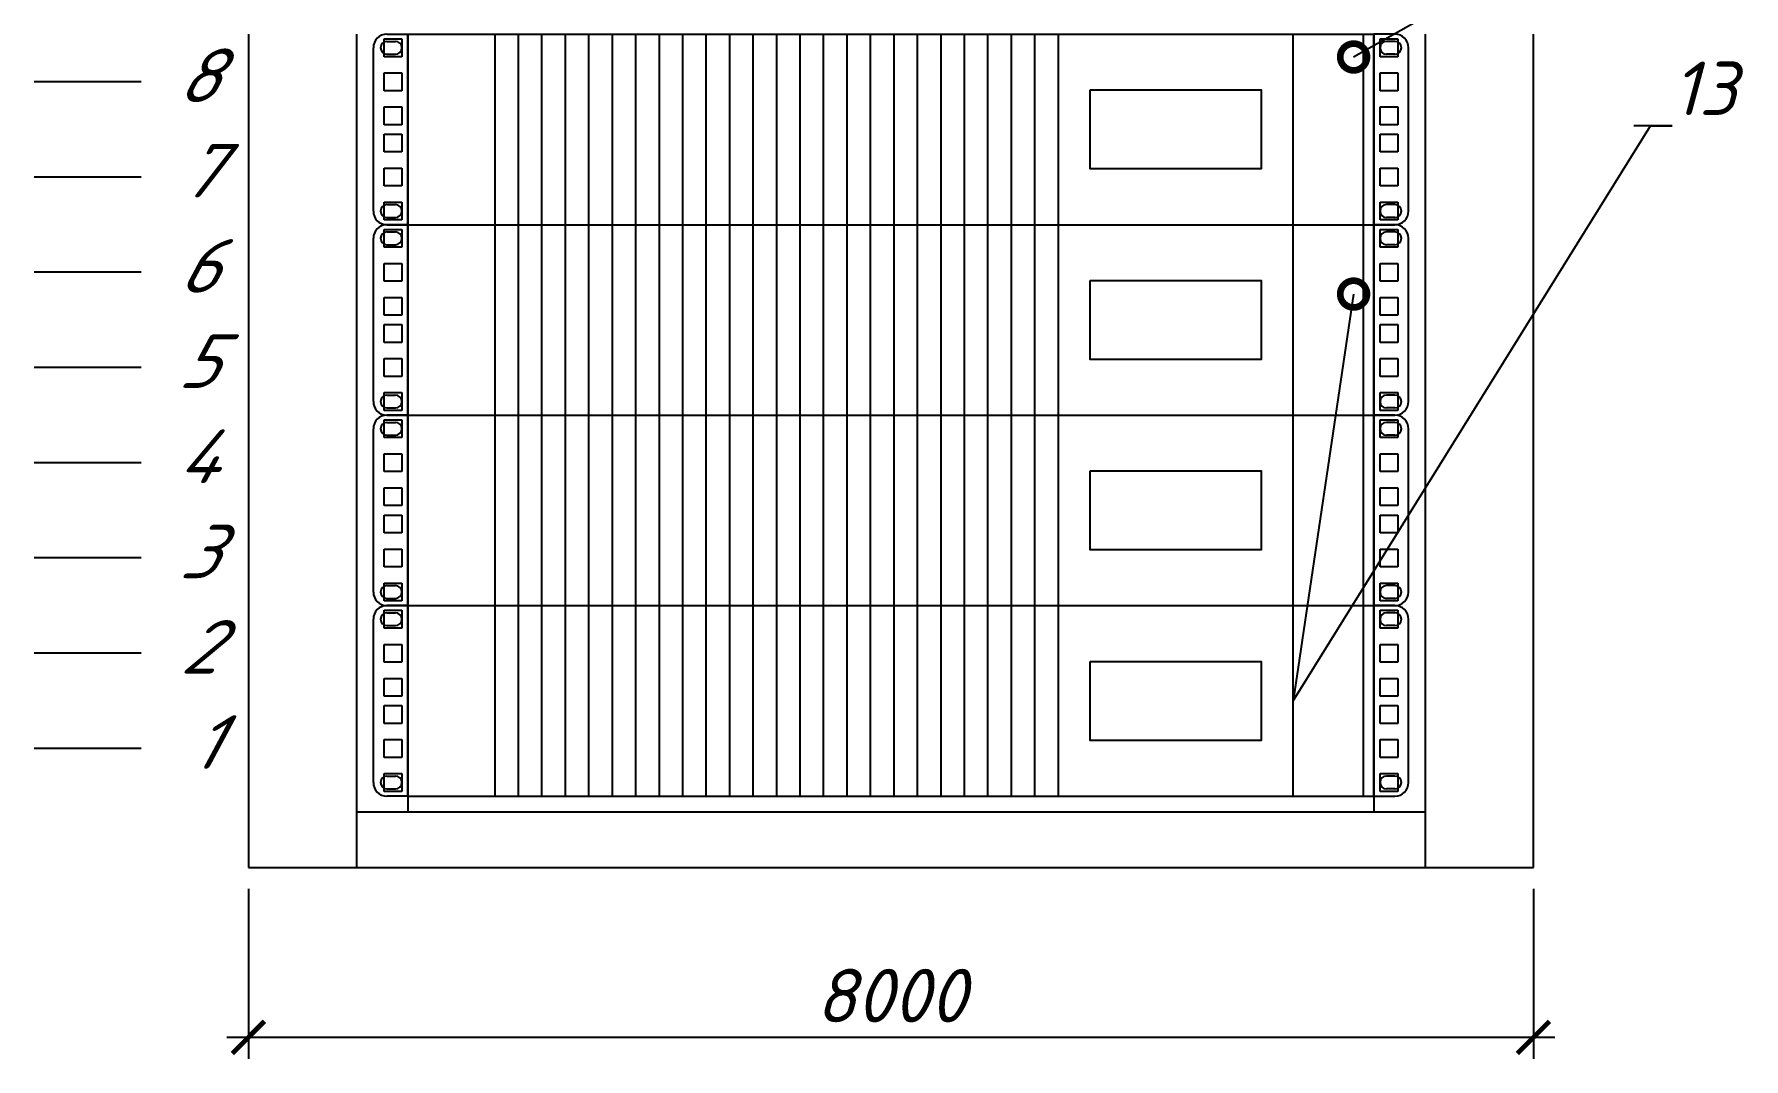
# Model space of a CAD drawing. Extents: x -260425 to 1294666, y -169889 to -2349.
# Drawn here: x 957999 to 965980, y -35902 to -31120 of the extents above; entities that cross this region are included whole.
import ezdxf
from ezdxf import colors
from ezdxf.entities.mleader import LeaderData, LeaderLine
from ezdxf.enums import TextEntityAlignment as Align
from ezdxf.math import Vec2, Vec3

# ---------------------------------------------------------------- set-up
doc = ezdxf.new("R2010")
doc.units = 0
doc.header["$LTSCALE"] = 100
doc.header["$PDMODE"] = 1
doc.header["$PDSIZE"] = 200
doc.layers.get('Defpoints').update_dxf_attribs({"color": 42})
doc.layers.add('АП_АСУ_ОсновнаяТонкая', color=7, linetype='Continuous', lineweight=25)
doc.styles.add('1ISOCPEUR', font='isocpeui.ttf', dxfattribs={"height": 250})
doc.styles.add('BRAZEN-txt', font='isocpeui.ttf')
doc.dimstyles.new('BRAZEN-Размеры_осевые', dxfattribs={"dimscale": 0, "dimtxt": 350, "dimasz": 150, "dimexe": 100, "dimexo": 100, "dimgap": 70, "dimtad": 1, "dimdec": 0, "dimzin": 0, "dimdsep": 46, "dimtxsty": 'BRAZEN-txt', "dimblk": 'ARCHTICK', "dimcen": 1, "dimdle": 100, "dimadec": 0, "dimazin": 0, "dimtfac": 1, "dimtdec": 0, "dimtofl": 0, "dimtmove": 1, "dimatfit": 3, "dimfxl": 1, "dimtolj": 1, "dimtzin": 0, "dimarcsym": 0})

# ---------------------------------------------------------------- blocks, each defined once
blk = doc.blocks.new('*U218')
at = {"color": 0, "linetype": 'ByBlock', "lineweight": -2}
for p, q in [((0, 388.9), (0, 344.45)), ((50.5, 388.9), (50.5, 344.45)), ((63.35, 378.4), (63.35, 386.7)), ((63.35, 386.7), (71.65, 386.7)), ((71.65, 386.7), (71.65, 378.4)), ((74.5, 388.9), (74.5, 344.45)), ((525.5, 388.9), (525.5, 344.45)), ((528.35, 378.4), (528.35, 386.7)), ((528.35, 386.7), (536.65, 386.7)), ((536.65, 386.7), (536.65, 378.4)), ((549.5, 388.9), (549.5, 344.45)), ((600, 344.45), (600, 388.9)), ((71.65, 378.4), (63.35, 378.4)), ((536.65, 378.4), (528.35, 378.4)), ((63.35, 362.525), (63.35, 370.825)), ((63.35, 370.825), (71.65, 370.825)), ((71.65, 370.825), (71.65, 362.525)), ((528.35, 362.525), (528.35, 370.825)), ((528.35, 370.825), (536.65, 370.825)), ((536.65, 370.825), (536.65, 362.525)), ((-50, 366.675), (-100, 366.675)), ((71.65, 362.525), (63.35, 362.525)), ((536.65, 362.525), (528.35, 362.525)), ((63.35, 346.65), (63.35, 354.95)), ((63.35, 354.95), (71.65, 354.95)), ((71.65, 354.95), (71.65, 346.65)), ((528.35, 346.65), (528.35, 354.95)), ((528.35, 354.95), (536.65, 354.95)), ((536.65, 354.95), (536.65, 346.65)), ((0, 344.45), (0, 300)), ((50.5, 344.45), (50.5, 300)), ((71.65, 346.65), (63.35, 346.65)), ((74.5, 344.45), (74.5, 300)), ((525.5, 344.45), (525.5, 300)), ((536.65, 346.65), (528.35, 346.65)), ((549.5, 344.45), (549.5, 300)), ((600, 300), (600, 344.45)), ((63.35, 333.95), (63.35, 342.25)), ((63.35, 342.25), (71.65, 342.25)), ((71.65, 342.25), (71.65, 333.95)), ((528.35, 333.95), (528.35, 342.25)), ((528.35, 342.25), (536.65, 342.25)), ((536.65, 342.25), (536.65, 333.95)), ((71.65, 333.95), (63.35, 333.95)), ((536.65, 333.95), (528.35, 333.95)), ((-50, 322.225), (-100, 322.225)), ((63.35, 318.075), (63.35, 326.375)), ((63.35, 326.375), (71.65, 326.375)), ((71.65, 326.375), (71.65, 318.075)), ((528.35, 318.075), (528.35, 326.375)), ((528.35, 326.375), (536.65, 326.375)), ((536.65, 326.375), (536.65, 318.075)), ((71.65, 318.075), (63.35, 318.075)), ((536.65, 318.075), (528.35, 318.075)), ((63.35, 302.2), (63.35, 310.5)), ((63.35, 310.5), (71.65, 310.5)), ((71.65, 310.5), (71.65, 302.2)), ((528.35, 302.2), (528.35, 310.5)), ((528.35, 310.5), (536.65, 310.5)), ((536.65, 310.5), (536.65, 302.2)), ((0, 300), (0, 255.55)), ((50.5, 300), (50.5, 255.55)), ((71.65, 302.2), (63.35, 302.2)), ((63.35, 289.5), (63.35, 297.8)), ((63.35, 297.8), (71.65, 297.8)), ((71.65, 297.8), (71.65, 289.5)), ((74.5, 300), (74.5, 255.55)), ((525.5, 300), (525.5, 255.55)), ((536.65, 302.2), (528.35, 302.2)), ((528.35, 289.5), (528.35, 297.8)), ((528.35, 297.8), (536.65, 297.8)), ((536.65, 297.8), (536.65, 289.5)), ((549.5, 300), (549.5, 255.55)), ((600, 255.55), (600, 300)), ((71.65, 289.5), (63.35, 289.5)), ((536.65, 289.5), (528.35, 289.5)), ((63.35, 273.625), (63.35, 281.925)), ((63.35, 281.925), (71.65, 281.925)), ((71.65, 281.925), (71.65, 273.625)), ((528.35, 273.625), (528.35, 281.925)), ((528.35, 281.925), (536.65, 281.925)), ((536.65, 281.925), (536.65, 273.625)), ((-50, 277.775), (-100, 277.775)), ((71.65, 273.625), (63.35, 273.625)), ((536.65, 273.625), (528.35, 273.625)), ((63.35, 257.75), (63.35, 266.05)), ((63.35, 266.05), (71.65, 266.05)), ((71.65, 266.05), (71.65, 257.75)), ((528.35, 257.75), (528.35, 266.05)), ((528.35, 266.05), (536.65, 266.05)), ((536.65, 266.05), (536.65, 257.75)), ((0, 255.55), (0, 211.1)), ((50.5, 255.55), (50.5, 211.1)), ((71.65, 257.75), (63.35, 257.75)), ((74.5, 255.55), (74.5, 211.1)), ((525.5, 255.55), (525.5, 211.1)), ((536.65, 257.75), (528.35, 257.75)), ((549.5, 255.55), (549.5, 211.1)), ((600, 211.1), (600, 255.55)), ((63.35, 245.05), (63.35, 253.35)), ((63.35, 253.35), (71.65, 253.35)), ((71.65, 253.35), (71.65, 245.05)), ((528.35, 245.05), (528.35, 253.35)), ((528.35, 253.35), (536.65, 253.35)), ((536.65, 253.35), (536.65, 245.05)), ((71.65, 245.05), (63.35, 245.05)), ((536.65, 245.05), (528.35, 245.05)), ((-50, 233.325), (-100, 233.325)), ((63.35, 229.175), (63.35, 237.475)), ((63.35, 237.475), (71.65, 237.475)), ((71.65, 237.475), (71.65, 229.175)), ((528.35, 229.175), (528.35, 237.475)), ((528.35, 237.475), (536.65, 237.475)), ((536.65, 237.475), (536.65, 229.175)), ((71.65, 229.175), (63.35, 229.175)), ((536.65, 229.175), (528.35, 229.175)), ((63.35, 213.3), (63.35, 221.6)), ((63.35, 221.6), (71.65, 221.6)), ((71.65, 221.6), (71.65, 213.3)), ((528.35, 213.3), (528.35, 221.6)), ((528.35, 221.6), (536.65, 221.6)), ((536.65, 221.6), (536.65, 213.3)), ((0, 211.1), (0, 166.65)), ((50.5, 211.1), (50.5, 166.65)), ((71.65, 213.3), (63.35, 213.3)), ((63.35, 200.6), (63.35, 208.9)), ((63.35, 208.9), (71.65, 208.9)), ((71.65, 208.9), (71.65, 200.6)), ((74.5, 211.1), (74.5, 166.65)), ((525.5, 211.1), (525.5, 166.65)), ((536.65, 213.3), (528.35, 213.3)), ((528.35, 200.6), (528.35, 208.9)), ((528.35, 208.9), (536.65, 208.9)), ((536.65, 208.9), (536.65, 200.6)), ((549.5, 211.1), (549.5, 166.65)), ((600, 166.65), (600, 211.1)), ((71.65, 200.6), (63.35, 200.6)), ((536.65, 200.6), (528.35, 200.6)), ((63.35, 184.725), (63.35, 193.025)), ((63.35, 193.025), (71.65, 193.025)), ((71.65, 193.025), (71.65, 184.725)), ((528.35, 184.725), (528.35, 193.025)), ((528.35, 193.025), (536.65, 193.025)), ((536.65, 193.025), (536.65, 184.725)), ((-50, 188.875), (-100, 188.875)), ((71.65, 184.725), (63.35, 184.725)), ((536.65, 184.725), (528.35, 184.725)), ((63.35, 168.85), (63.35, 177.15)), ((63.35, 177.15), (71.65, 177.15)), ((71.65, 177.15), (71.65, 168.85)), ((528.35, 168.85), (528.35, 177.15)), ((528.35, 177.15), (536.65, 177.15)), ((536.65, 177.15), (536.65, 168.85)), ((71.65, 168.85), (63.35, 168.85)), ((536.65, 168.85), (528.35, 168.85)), ((0, 166.65), (0, 122.2)), ((50.5, 166.65), (50.5, 122.2)), ((63.35, 156.15), (63.35, 164.45)), ((63.35, 164.45), (71.65, 164.45)), ((71.65, 164.45), (71.65, 156.15)), ((74.5, 166.65), (74.5, 122.2)), ((525.5, 166.65), (525.5, 122.2)), ((528.35, 156.15), (528.35, 164.45)), ((528.35, 164.45), (536.65, 164.45)), ((536.65, 164.45), (536.65, 156.15)), ((549.5, 166.65), (549.5, 122.2)), ((600, 122.2), (600, 166.65)), ((71.65, 156.15), (63.35, 156.15)), ((536.65, 156.15), (528.35, 156.15)), ((-50, 144.425), (-100, 144.425)), ((63.35, 140.275), (63.35, 148.575)), ((63.35, 148.575), (71.65, 148.575)), ((71.65, 148.575), (71.65, 140.275)), ((528.35, 140.275), (528.35, 148.575)), ((528.35, 148.575), (536.65, 148.575)), ((536.65, 148.575), (536.65, 140.275)), ((71.65, 140.275), (63.35, 140.275)), ((536.65, 140.275), (528.35, 140.275)), ((63.35, 124.4), (63.35, 132.7)), ((63.35, 132.7), (71.65, 132.7)), ((71.65, 132.7), (71.65, 124.4)), ((528.35, 124.4), (528.35, 132.7)), ((528.35, 132.7), (536.65, 132.7)), ((536.65, 132.7), (536.65, 124.4)), ((0, 122.2), (0, 77.75)), ((50.5, 122.2), (50.5, 77.75)), ((71.65, 124.4), (63.35, 124.4)), ((63.35, 111.7), (63.35, 120)), ((63.35, 120), (71.65, 120)), ((71.65, 120), (71.65, 111.7)), ((74.5, 122.2), (74.5, 77.75)), ((525.5, 122.2), (525.5, 77.75)), ((536.65, 124.4), (528.35, 124.4)), ((528.35, 111.7), (528.35, 120)), ((528.35, 120), (536.65, 120)), ((536.65, 120), (536.65, 111.7)), ((549.5, 122.2), (549.5, 77.75)), ((600, 77.75), (600, 122.2)), ((71.65, 111.7), (63.35, 111.7)), ((63.35, 95.825), (63.35, 104.125)), ((63.35, 104.125), (71.65, 104.125)), ((71.65, 104.125), (71.65, 95.825)), ((536.65, 111.7), (528.35, 111.7)), ((528.35, 95.825), (528.35, 104.125)), ((528.35, 104.125), (536.65, 104.125)), ((536.65, 104.125), (536.65, 95.825)), ((-50, 99.975), (-100, 99.975)), ((71.65, 95.825), (63.35, 95.825)), ((536.65, 95.825), (528.35, 95.825)), ((63.35, 79.95), (63.35, 88.25)), ((63.35, 88.25), (71.65, 88.25)), ((71.65, 88.25), (71.65, 79.95)), ((528.35, 79.95), (528.35, 88.25)), ((528.35, 88.25), (536.65, 88.25)), ((536.65, 88.25), (536.65, 79.95)), ((71.65, 79.95), (63.35, 79.95)), ((536.65, 79.95), (528.35, 79.95)), ((0, 77.75), (0, 33.3)), ((50.5, 77.75), (50.5, 33.3)), ((63.35, 67.25), (63.35, 75.55)), ((63.35, 75.55), (71.65, 75.55)), ((71.65, 75.55), (71.65, 67.25)), ((74.5, 77.75), (74.5, 33.3)), ((525.5, 77.75), (525.5, 33.3)), ((528.35, 67.25), (528.35, 75.55)), ((528.35, 75.55), (536.65, 75.55)), ((536.65, 75.55), (536.65, 67.25)), ((549.5, 77.75), (549.5, 33.3)), ((600, 33.3), (600, 77.75)), ((71.65, 67.25), (63.35, 67.25)), ((536.65, 67.25), (528.35, 67.25)), ((63.35, 51.375), (63.35, 59.675)), ((63.35, 59.675), (71.65, 59.675)), ((71.65, 59.675), (71.65, 51.375)), ((528.35, 51.375), (528.35, 59.675)), ((528.35, 59.675), (536.65, 59.675)), ((536.65, 59.675), (536.65, 51.375)), ((-50, 55.525), (-100, 55.525)), ((71.65, 51.375), (63.35, 51.375)), ((536.65, 51.375), (528.35, 51.375)), ((63.35, 35.5), (63.35, 43.8)), ((63.35, 43.8), (71.65, 43.8)), ((71.65, 43.8), (71.65, 35.5)), ((528.35, 35.5), (528.35, 43.8)), ((528.35, 43.8), (536.65, 43.8)), ((536.65, 43.8), (536.65, 35.5)), ((0, 33.3), (0, 0)), ((50.5, 33.3), (50.5, 0)), ((71.65, 35.5), (63.35, 35.5)), ((74.5, 33.3), (74.5, 26)), ((525.5, 33.3), (525.5, 26)), ((536.65, 35.5), (528.35, 35.5)), ((549.5, 33.3), (549.5, 0)), ((600, 0), (600, 33.3)), ((50.5, 26), (549.5, 26)), ((0, 0), (600, 0))]:
    blk.add_line(p, q, dxfattribs=at)
blk = doc.blocks.new("19'' маркер юнита")
at = {"color": 0, "linetype": 'ByBlock', "lineweight": -2, "style": '1ISOCPEUR', "oblique": 15, "flags": 8}
blk.add_attdef('#', text='', height=25, dxfattribs=at).set_placement((35, 3), align=Align.MIDDLE_RIGHT)
blk = doc.blocks.new('*U216')
at = {"color": 0, "linetype": 'ByBlock', "lineweight": -2}
for p, q in [((164.69, 22.22), (174.5, 22.22)), ((164.69, 18.87), (168.65, 18.87)), ((174.5, 22.22), (625.5, 22.22)), ((174.5, -66.68), (174.5, 22.22)), ((215.16, -66.68), (215.16, 22.22)), ((226.12, -66.68), (226.12, 22.22)), ((237.08, -66.68), (237.08, 22.22)), ((248.04, -66.68), (248.04, 22.22)), ((258.99, -66.68), (258.99, 22.22)), ((269.95, -66.68), (269.95, 22.22)), ((280.91, -66.68), (280.91, 22.22)), ((291.87, -66.68), (291.87, 22.22)), ((302.83, -66.68), (302.83, 22.22)), ((313.79, -66.68), (313.79, 22.22)), ((324.75, -66.68), (324.75, 22.22)), ((335.71, -66.68), (335.71, 22.22)), ((346.67, -66.68), (346.67, 22.22)), ((357.62, -66.68), (357.62, 22.22)), ((368.58, -66.68), (368.58, 22.22)), ((379.54, -66.68), (379.54, 22.22)), ((390.5, -66.68), (390.5, 22.22)), ((401.46, -66.68), (401.46, 22.22)), ((412.42, -66.68), (412.42, 22.22)), ((423.38, -66.68), (423.38, 22.22)), ((434.34, -66.68), (434.34, 22.22)), ((445.3, -66.68), (445.3, 22.22)), ((456.26, -66.68), (456.26, 22.22)), ((467.21, -66.68), (467.21, 22.22)), ((478.17, -66.68), (478.17, 22.22)), ((587.76, -66.68), (587.76, 22.22)), ((620.64, -66.68), (620.64, 22.22)), ((635.31, 22.22), (625.5, 22.22)), ((625.5, -66.68), (625.5, 22.22)), ((635.31, 18.87), (631.35, 18.87)), ((158.34, -60.33), (158.34, 15.87)), ((164.69, 12.87), (168.65, 12.87)), ((635.31, 12.87), (631.35, 12.87)), ((641.66, -60.33), (641.66, 15.87)), ((164.69, -57.33), (168.65, -57.33)), ((164.69, -63.33), (168.65, -63.33)), ((635.31, -57.33), (631.35, -57.33)), ((635.31, -63.33), (631.35, -63.33)), ((174.5, -66.68), (164.69, -66.68)), ((174.5, -66.68), (625.5, -66.68)), ((625.5, -66.68), (635.31, -66.68))]:
    blk.add_line(p, q, dxfattribs=at)
blk.add_lwpolyline([(493.05, -3.78), (572.89, -3.78), (572.89, -40.67), (493.05, -40.67)], close=True, dxfattribs=at)
for centre, radius, start, end in [((164.69, 15.87), 6.35, 90, 180), ((164.69, 15.87), 3, 90, 270), ((168.65, 15.87), 3, 270, 90), ((631.35, 15.87), 3, 90, 270), ((635.31, 15.87), 6.35, 0, 90), ((635.31, 15.87), 3, 270, 90), ((164.69, -60.33), 6.35, 180, 270), ((164.69, -60.33), 3, 90, 270), ((168.65, -60.33), 3, 270, 90), ((631.35, -60.33), 3, 90, 270), ((635.31, -60.33), 3, 270, 90), ((635.31, -60.33), 6.35, 270, 0)]:
    blk.add_arc(centre, radius, start, end, dxfattribs=at)
at = {"color": 0, "lineweight": -2, "style": '1ISOCPEUR', "oblique": 15, "flags": 8}
blk.add_attdef('НАИМЕНОВАНИЕ', text='', height=25, dxfattribs=at).set_placement((750, -22.22), align=Align.MIDDLE_LEFT)
blk = doc.blocks.new('_DotSmall')
at = {"color": 0, "linetype": 'ByBlock', "const_width": 0.5}
blk.add_lwpolyline([(-0.0625, 0, 1), (0.0625, 0, 1)], format="xyb", close=True, dxfattribs=at)
blk = doc.blocks.new('_ArchTick')
at = {"color": 0, "linetype": 'ByBlock', "const_width": 0.15}
blk.add_lwpolyline([(-0.5, -0.5), (0.5, 0.5)], dxfattribs=at)
blk = doc.blocks.new('*D236')
at = {"layer": 'Defpoints', "color": 0, "ltscale": 50, "transparency": 16777216}
for p in [(958998.5, -35009.1), (964998.5, -35009.1), (958998.5, -35802.3)]:
    blk.add_point(p, dxfattribs=at)
at = {"layer": 'АП_АСУ_ОсновнаяТонкая', "color": 0, "linetype": 'Continuous', "lineweight": -2, "ltscale": 50, "transparency": 16777216}
for p, q in [((958998.5, -35109.1), (958998.5, -35902.3)), ((964998.5, -35109.1), (964998.5, -35902.3)), ((965098.5, -35802.3), (958898.5, -35802.3))]:
    blk.add_line(p, q, dxfattribs=at)
at = {"layer": 'АП_АСУ_ОсновнаяТонкая', "color": 0, "lineweight": -2, "ltscale": 50, "transparency": 16777216, "xscale": 150, "yscale": 150, "zscale": 150, "rotation": 180}
blk.add_blockref('_ArchTick', (958998.5, -35802.3), dxfattribs=at)
at = {"layer": 'АП_АСУ_ОсновнаяТонкая', "color": 0, "lineweight": -2, "ltscale": 50, "transparency": 16777216, "xscale": 150, "yscale": 150, "zscale": 150}
blk.add_blockref('_ArchTick', (964998.5, -35802.3), dxfattribs=at)
at = {"layer": 'АП_АСУ_ОсновнаяТонкая', "color": 0, "ltscale": 50, "transparency": 16777216, "insert": (961998.5, -35607.3), "char_height": 250, "attachment_point": 5, "style": '1ISOCPEUR'}
blk.add_mtext('\\A1;8000', dxfattribs=at)

msp = doc.modelspace()

# ---------------------------------------------------------------- block references
at = {"xscale": 10, "yscale": 10, "zscale": 10}
for name, p in [('*U218', (958998.5, -35009.1)), ('*U216', (957998.5, -31342.4)), ('*U216', (957998.5, -32231.4)), ('*U216', (957998.5, -33120.4)), ('*U216', (957998.5, -34009.4))]:
    msp.add_blockref(name, p, dxfattribs=at)
for p, values in [((958498.5, -31342.4), {'#': '8'}), ((958498.5, -31786.9), {'#': '7'}), ((958498.5, -32231.4), {'#': '6'}), ((958498.5, -32675.9), {'#': '5'}), ((958498.5, -33120.4), {'#': '4'}), ((958498.5, -33564.9), {'#': '3'}), ((958498.5, -34009.4), {'#': '2'}), ((958498.5, -34453.9), {'#': '1'})]:
    msp.add_blockref("19'' маркер юнита", p, dxfattribs=at).add_auto_attribs(values)

# ---------------------------------------------------------------- dimensions: what is measured, and where the dimension line sits
at = {"layer": 'АП_АСУ_ОсновнаяТонкая', "ltscale": 50}
dim = msp.add_linear_dim(base=(958998.5, -35802.3), p1=(964998.5, -35009.1), p2=(958998.5, -35009.1), text='8000', dimstyle='BRAZEN-Размеры_осевые', override={"dimscale": 1, "dimtxsty": '1ISOCPEUR'}, dxfattribs=at)
dim.commit()
dim.dimension.update_dxf_attribs({"geometry": '*D236', "text_midpoint": (961998.5, -35607.3)})

# ---------------------------------------------------------------- leaders
at = {"color": 0, "lineweight": 25}
ml = msp.add_multileader_mtext('Standard', dxfattribs=at)
ml.set_content('12', style='1ISOCPEUR')
ml.set_leader_properties()
ml.set_arrow_properties(name='DOTSMALL')
ml.build(insert=Vec2(0, 0))
ml.multileader.update_dxf_attribs({"text_left_attachment_type": 6, "text_right_attachment_type": 6, "dogleg_length": 100, "arrow_head_size": 250})
ctx = ml.context
ctx.base_point, ctx.char_height, ctx.arrow_head_size, ctx.landing_gap_size, ctx.plane_origin = Vec3(965645.3, -30441.2), 250, 250, 0, Vec3(959014.1, -31089.4)
ctx.left_attachment, ctx.right_attachment = 6, 6
notes = []
notes.append((ctx, [(1, (1, 1, 0), (965545.3, -30441.2), (1, 0), 100, [(0, [(964158.6, -31226.5)], 0, [])])]))
ctx.mtext.insert, ctx.mtext.width, ctx.mtext.flow_direction = Vec3(965645.3, -30141.2), 176.407, 5
ml = msp.add_multileader_mtext('Standard', dxfattribs=at)
ml.set_content('13', style='1ISOCPEUR')
ml.set_leader_properties()
ml.set_arrow_properties(name='DOTSMALL')
ml.build(insert=Vec2(0, 0))
ml.multileader.update_dxf_attribs({"text_left_attachment_type": 6, "text_right_attachment_type": 6, "dogleg_length": 100, "arrow_head_size": 250})
ctx = ml.context
ctx.base_point, ctx.char_height, ctx.arrow_head_size, ctx.landing_gap_size, ctx.plane_origin = Vec3(965645.3, -31547.8), 250, 250, 0, Vec3(959014.1, -32196)
ctx.left_attachment, ctx.right_attachment = 6, 6
notes.append((ctx, [(1, (1, 1, 0), (965545.3, -31547.8), (1, 0), 100, [(1, [(964158.6, -32333.1), (963876.1, -34231.6)], 0, [])])]))
ctx.mtext.insert, ctx.mtext.width, ctx.mtext.flow_direction = Vec3(965645.3, -31247.8), 176.407, 5
for ctx, leaders in notes:
    for number, flags, end, landing, length, lines in leaders:
        leader = LeaderData()
        leader.index, (leader.has_last_leader_line, leader.has_dogleg_vector, leader.attachment_direction) = number, flags
        leader.last_leader_point, leader.dogleg_vector, leader.dogleg_length = Vec3(end), Vec3(landing), length
        for number, points, colour, breaks in lines:
            line = LeaderLine()
            line.index, line.vertices, line.color, line.breaks = number, Vec3.list(points), colors.encode_raw_color(colour), breaks
            leader.lines.append(line)
        ctx.leaders.append(leader)

doc.saveas('drawing.dxf')
